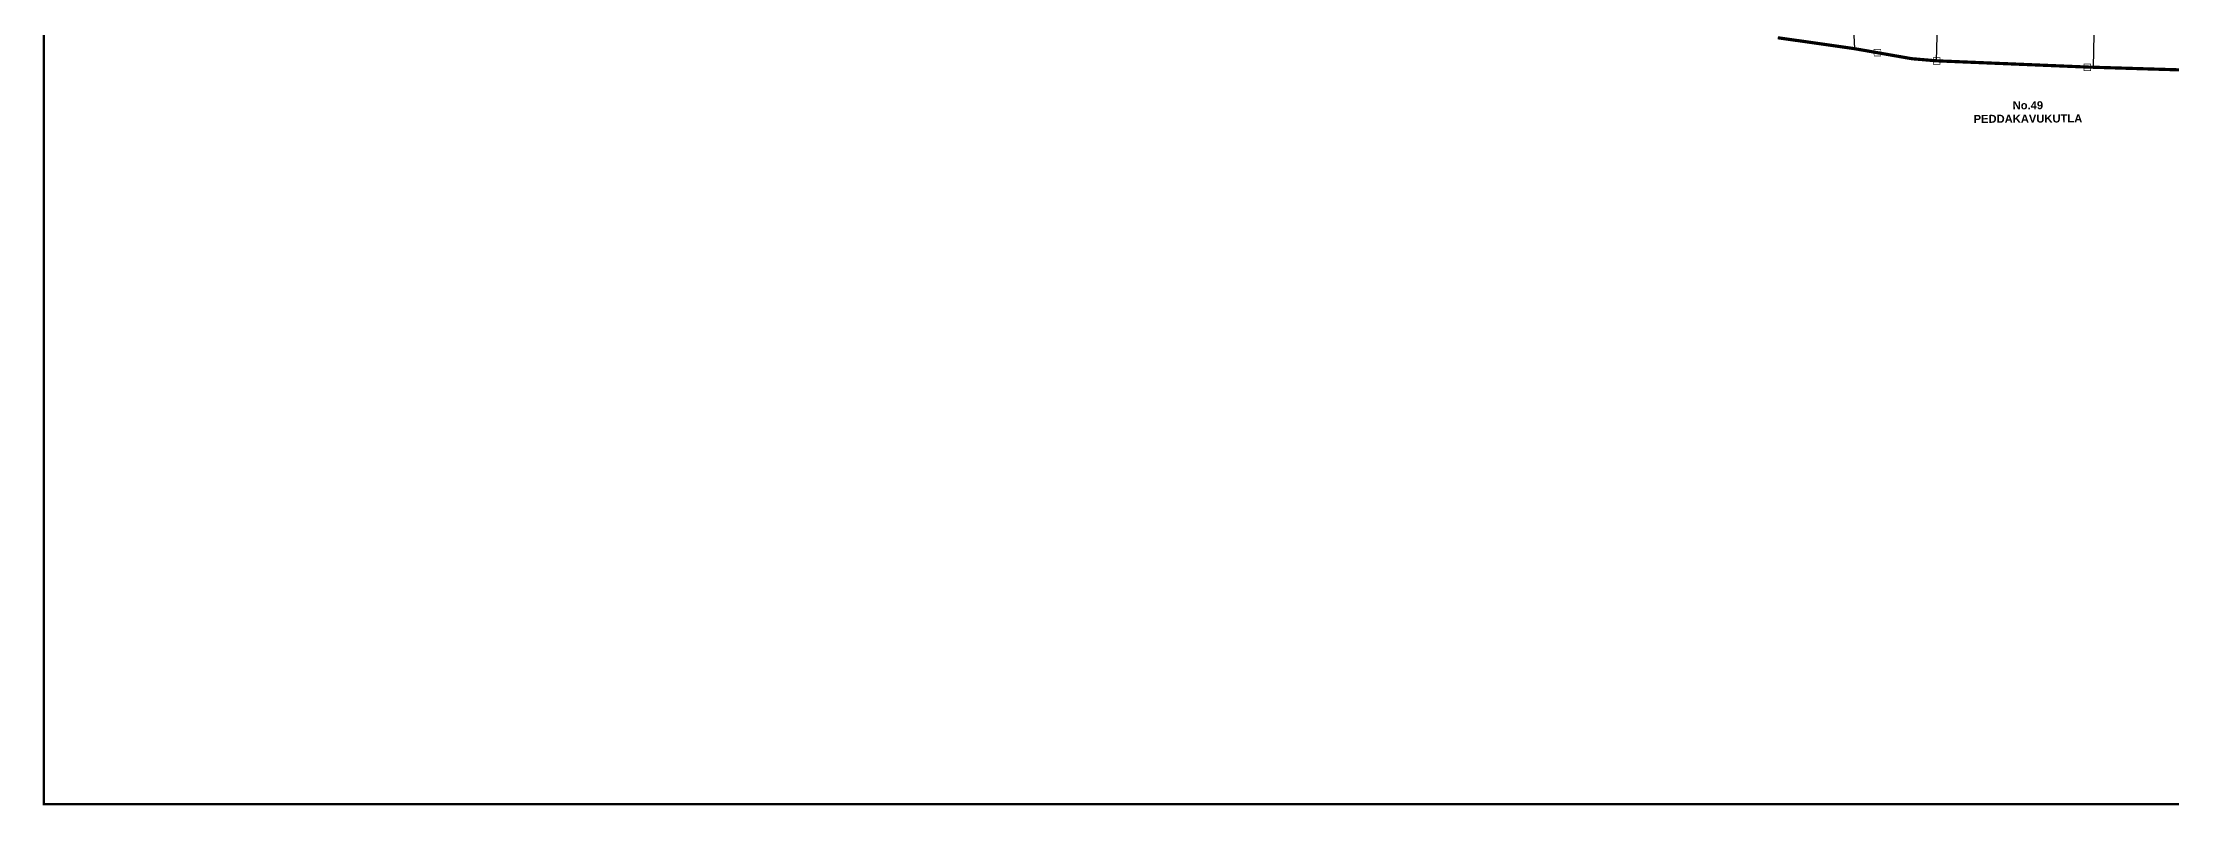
# Model space of a CAD drawing. Header units: inches. Extents: x 735322 to 757648, y 1636749 to 1657822.
# Drawn here: x 735322 to 740642, y 1636749 to 1638654 of the extents above; entities that cross this region are included whole.
import ezdxf

# ---------------------------------------------------------------- set-up
doc = ezdxf.new("R2010")
doc.units = ezdxf.units.IN
doc.header["$MEASUREMENT"] = 0
doc.linetypes.add('ACAD_ISO02W100', pattern=[15, 12, -3])
for name, color, linetype in [('PLOT', 7, 'Continuous'), ('VILLAGE BOUNDRY', 5, 'Continuous'), ('VILLAGE STONES', 240, 'Continuous')]:
    doc.layers.add(name, color=color, linetype=linetype)
doc.styles.get("Standard").update_dxf_attribs({"font": 'verdana.ttf'})

msp = doc.modelspace()

# ---------------------------------------------------------------- linework, layer by layer
at = {"layer": 'PLOT', "color": 5, "const_width": 5.82}
msp.add_lwpolyline([(735324.5, 1642425.8), (750031.3, 1642425.8), (750031.3, 1636751.6), (735324.5, 1636751.6)], close=True, dxfattribs=at)
at = {"layer": 'PLOT'}
for points in [[(740054.4, 1638608.3), (740063.2, 1638916.5), (740065.2, 1638939.7), (740073.5, 1639049.9), (740132.8, 1639216.1), (740190.7, 1639522.6), (740092.8, 1639528.9), (740079.2, 1639542.2), (740081.4, 1639703.4), (740085.9, 1639810.1), (740067.1, 1639812.4), (740081.3, 1639938.2), (740113.3, 1640207.3), (740064.3, 1640210.8), (740055.5, 1640470), (740056.5, 1640495.2), (740057.2, 1640646.8), (739977.4, 1640652.5), (739981.1, 1640712.6), (739988.9, 1640904.2), (739946.8, 1640911.1), (739951, 1641086.8), (739957, 1641252.1), (739950.8, 1641425.3)], [(739835.9, 1638920.9), (739849.3, 1638638.7)], [(740995.7, 1638843.7), (740680.7, 1638867.8), (740680.9, 1638878), (740451.7, 1638880.7), (740446.5, 1638592.2)]]:
    msp.add_lwpolyline(points, dxfattribs=at)
at = {"layer": 'VILLAGE BOUNDRY', "linetype": 'ACAD_ISO02W100', "ltscale": 2, "const_width": 8}
msp.add_lwpolyline([(740984, 1638575.9), (740431.1, 1638592.7), (740054.4, 1638608.3), (739992.6, 1638613.6), (739848.1, 1638638.9), (739658, 1638665.9)], dxfattribs=at)
at = {"layer": 'VILLAGE STONES', "const_width": 1.34}
for points in [[(739898.6, 1638637), (739915.4, 1638637.1), (739915.5, 1638620.3), (739898.7, 1638620.2)], [(740046.6, 1638616.2), (740063.4, 1638616.2), (740063.5, 1638599.4), (740046.7, 1638599.4)], [(740423, 1638600.3), (740439.7, 1638600.4), (740439.8, 1638583.6), (740423, 1638583.5)]]:
    msp.add_lwpolyline(points, close=True, dxfattribs=at)

# ---------------------------------------------------------------- texts
at = {"layer": 'VILLAGE STONES', "insert": (740282.9, 1638507.2), "char_height": 20, "width": 410.13, "attachment_point": 2, "rotation": 0.2929}
msp.add_mtext('\\A1;{\\fArial|b1|i0|c0|p34;No.49\\PPEDDAKAVUKUTLA}', dxfattribs=at)

doc.saveas('drawing.dxf')
